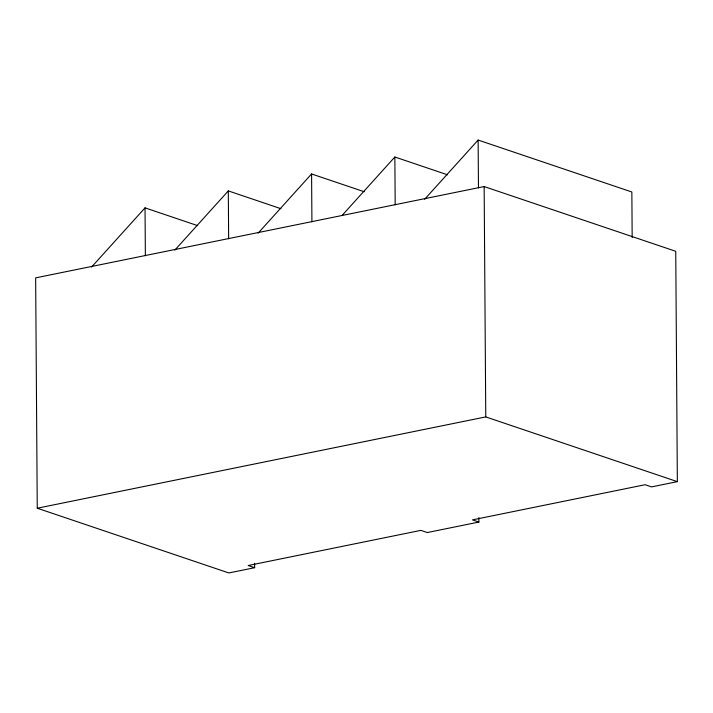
<?xml version="1.0" encoding="UTF-8"?>
<svg xmlns="http://www.w3.org/2000/svg" width="713" height="713" viewBox="0 0 713 713"><rect width="100%" height="100%" fill="white"/><g stroke="black" fill="none" stroke-linecap="round" stroke-linejoin="round"><path stroke-width="1.07" d="M91.567 267.072L145.033 207.857L197.679 225.647M174.837 250.12L228.312 190.906L280.949 208.695M258.115 233.169L311.581 173.954L364.227 191.744M342.124 215.397L394.859 157.003L447.497 174.792M424.663 199.266L478.129 140.051L631.852 191.993L632.173 237.625M478.869 517.602L478.895 522.05L472.452 519.875L645.105 484.724L651.548 486.899L677.35 481.649L675.746 251.306L484.154 186.565L35.65 277.865L37.254 508.217L228.846 572.949L254.648 567.7L254.612 563.252M37.254 508.217L485.767 416.909L677.35 481.649M478.895 522.05L427.301 532.549L420.857 530.374L248.204 565.525L254.648 567.7M484.154 186.565L485.767 416.909M478.129 140.051L478.468 187.911M394.859 157.003L395.189 204.863M311.581 173.954L311.92 221.814M228.312 190.906L228.641 238.766M145.033 207.857L145.372 255.717"/></g></svg>
